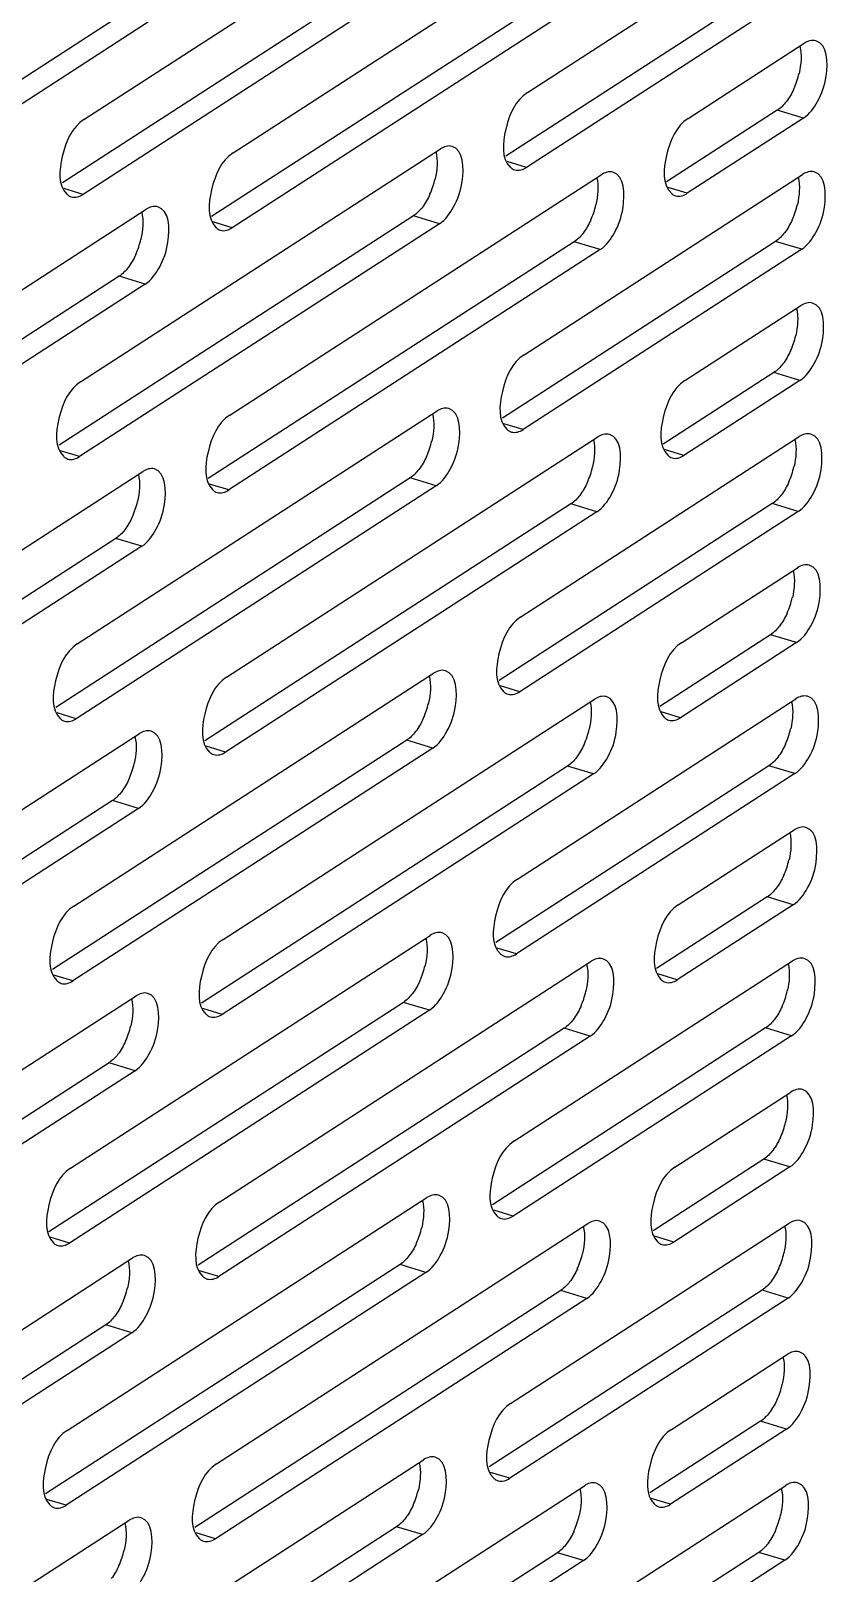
# Model space of a CAD drawing. Header units: millimetres. Extents: x -177 to 18421, y -5017 to 3255.
# Drawn here: x 13107.81 to 13117.36, y 1989.06 to 2007.55 of the extents above; entities that cross this region are included whole.
import ezdxf

# ---------------------------------------------------------------- set-up
doc = ezdxf.new("R2010")
doc.units = ezdxf.units.MM
doc.header["$LTSCALE"] = 46.255
doc.layers.get('0').update_dxf_attribs({"linetype": 'CONTINUOUS'})

msp = doc.modelspace()

# ---------------------------------------------------------------- linework, layer by layer
at = {"color": 3, "linetype": 'Continuous'}
for p, q in [((13108.448, 2006.485), (13112.757, 2009.276)), ((13110.235, 2006.084), (13114.683, 2008.965)), ((13113.759, 2006.808), (13117.095, 2008.969)), ((13112.746, 2008.378), (13108.437, 2005.587)), ((13114.671, 2008.067), (13110.223, 2005.186)), ((13117.084, 2008.071), (13113.748, 2005.911)), ((13109.221, 2007.654), (13105.607, 2005.313)), ((13115.685, 2006.498), (13117.075, 2007.398)), ((13117.064, 2006.5), (13115.674, 2005.6)), ((13108.408, 2003.342), (13112.717, 2006.133)), ((13110.195, 2002.942), (13114.643, 2005.822)), ((13113.719, 2003.666), (13117.055, 2005.827)), ((13105.578, 2003.068), (13109.192, 2005.409)), ((13112.705, 2005.235), (13108.396, 2002.445)), ((13114.631, 2004.925), (13110.183, 2002.044)), ((13117.044, 2004.929), (13113.708, 2002.768)), ((13109.181, 2004.511), (13105.567, 2002.17)), ((13115.645, 2003.355), (13117.035, 2004.255)), ((13117.023, 2003.357), (13115.633, 2002.457)), ((13108.368, 2000.2), (13112.677, 2002.991)), ((13110.154, 1999.799), (13114.602, 2002.68)), ((13113.679, 2000.523), (13117.015, 2002.684)), ((13105.538, 1999.926), (13109.152, 2002.266)), ((13112.665, 2002.093), (13108.356, 1999.302)), ((13114.591, 2001.782), (13110.143, 1998.901)), ((13117.003, 2001.786), (13113.667, 1999.626)), ((13109.141, 2001.369), (13105.527, 1999.028)), ((13115.605, 2000.213), (13116.995, 2001.113)), ((13116.983, 2000.215), (13115.593, 1999.315)), ((13108.327, 1997.057), (13112.636, 1999.848)), ((13110.114, 1996.657), (13114.562, 1999.537)), ((13113.639, 1997.381), (13116.975, 1999.542)), ((13105.498, 1996.783), (13109.112, 1999.124)), ((13112.625, 1998.95), (13108.316, 1996.16)), ((13114.551, 1998.64), (13110.103, 1995.759)), ((13116.963, 1998.644), (13113.627, 1996.483)), ((13109.1, 1998.226), (13105.486, 1995.885)), ((13115.564, 1997.07), (13116.954, 1997.97)), ((13116.943, 1997.072), (13115.553, 1996.172)), ((13108.287, 1993.915), (13112.596, 1996.706)), ((13110.074, 1993.514), (13114.522, 1996.395)), ((13113.598, 1994.238), (13116.934, 1996.399)), ((13105.458, 1993.641), (13109.072, 1995.981)), ((13112.585, 1995.808), (13108.276, 1993.017)), ((13114.51, 1995.497), (13110.062, 1992.616)), ((13116.923, 1995.501), (13113.587, 1993.341)), ((13109.06, 1995.084), (13105.446, 1992.743)), ((13115.524, 1993.928), (13116.914, 1994.828)), ((13116.903, 1993.93), (13115.513, 1993.03)), ((13108.247, 1990.772), (13112.556, 1993.563)), ((13110.034, 1990.372), (13114.482, 1993.252)), ((13113.558, 1991.096), (13116.894, 1993.257)), ((13105.417, 1990.498), (13109.031, 1992.839)), ((13112.544, 1992.665), (13108.235, 1989.875)), ((13114.47, 1992.355), (13110.022, 1989.474)), ((13116.883, 1992.359), (13113.547, 1990.198)), ((13109.02, 1991.941), (13105.406, 1989.6)), ((13115.484, 1990.785), (13116.874, 1991.685)), ((13116.862, 1990.787), (13115.472, 1989.887)), ((13108.206, 1987.63), (13112.516, 1990.421)), ((13109.993, 1987.229), (13114.441, 1990.11)), ((13113.518, 1987.953), (13116.854, 1990.114)), ((13105.377, 1987.356), (13108.991, 1989.696)), ((13112.504, 1989.523), (13108.195, 1986.732)), ((13114.43, 1989.212), (13109.982, 1986.331)), ((13116.842, 1989.216), (13113.506, 1987.056))]:
    msp.add_line(p, q, dxfattribs=at)
at = {"color": 7, "linetype": 'Continuous'}
for p, q in [((13112.434, 2008.473), (13108.189, 2005.724)), ((13114.36, 2008.162), (13109.976, 2005.323)), ((13116.772, 2008.166), (13113.501, 2006.047)), ((13108.91, 2007.749), (13105.36, 2005.45)), ((13116.752, 2006.595), (13115.426, 2005.736)), ((13117.064, 2006.5), (13116.752, 2006.595)), ((13113.748, 2005.911), (13113.517, 2005.981)), ((13108.437, 2005.587), (13108.205, 2005.658)), ((13115.674, 2005.6), (13115.443, 2005.67)), ((13112.394, 2005.33), (13108.149, 2002.581)), ((13110.223, 2005.186), (13109.992, 2005.257)), ((13112.705, 2005.235), (13112.394, 2005.33)), ((13114.32, 2005.02), (13109.936, 2002.18)), ((13116.732, 2005.024), (13113.46, 2002.905)), ((13114.631, 2004.925), (13114.32, 2005.02)), ((13117.044, 2004.929), (13116.732, 2005.024)), ((13108.869, 2004.606), (13105.32, 2002.307)), ((13109.181, 2004.511), (13108.869, 2004.606)), ((13116.712, 2003.452), (13115.386, 2002.594)), ((13117.023, 2003.357), (13116.712, 2003.452)), ((13113.708, 2002.768), (13113.476, 2002.839)), ((13108.396, 2002.445), (13108.165, 2002.515)), ((13115.633, 2002.457), (13115.402, 2002.528)), ((13112.353, 2002.188), (13108.109, 1999.439)), ((13110.183, 2002.044), (13109.952, 2002.114)), ((13112.665, 2002.093), (13112.353, 2002.188)), ((13114.279, 2001.877), (13109.896, 1999.038)), ((13116.692, 2001.881), (13113.42, 1999.762)), ((13114.591, 2001.782), (13114.279, 2001.877)), ((13117.003, 2001.786), (13116.692, 2001.881)), ((13108.829, 2001.464), (13105.279, 1999.165)), ((13109.141, 2001.369), (13108.829, 2001.464)), ((13116.672, 2000.31), (13115.346, 1999.451)), ((13116.983, 2000.215), (13116.672, 2000.31)), ((13113.667, 1999.626), (13113.436, 1999.696)), ((13108.356, 1999.302), (13108.125, 1999.373)), ((13115.593, 1999.315), (13115.362, 1999.385)), ((13112.313, 1999.045), (13108.069, 1996.296)), ((13110.143, 1998.901), (13109.912, 1998.972)), ((13112.625, 1998.95), (13112.313, 1999.045)), ((13114.239, 1998.735), (13109.855, 1995.895)), ((13116.651, 1998.739), (13113.38, 1996.62)), ((13114.551, 1998.64), (13114.239, 1998.735)), ((13116.963, 1998.644), (13116.651, 1998.739)), ((13108.789, 1998.321), (13105.239, 1996.022)), ((13109.1, 1998.226), (13108.789, 1998.321)), ((13116.631, 1997.167), (13115.306, 1996.309)), ((13116.943, 1997.072), (13116.631, 1997.167)), ((13113.627, 1996.483), (13113.396, 1996.554)), ((13108.316, 1996.16), (13108.085, 1996.23)), ((13115.553, 1996.172), (13115.322, 1996.243)), ((13112.273, 1995.903), (13108.028, 1993.154)), ((13110.103, 1995.759), (13109.871, 1995.829)), ((13112.585, 1995.808), (13112.273, 1995.903)), ((13114.199, 1995.592), (13109.815, 1992.753)), ((13116.611, 1995.596), (13113.34, 1993.477)), ((13114.51, 1995.497), (13114.199, 1995.592)), ((13116.923, 1995.501), (13116.611, 1995.596)), ((13108.748, 1995.179), (13105.199, 1992.88)), ((13109.06, 1995.084), (13108.748, 1995.179)), ((13116.591, 1994.025), (13115.265, 1993.166)), ((13116.903, 1993.93), (13116.591, 1994.025)), ((13113.587, 1993.341), (13113.356, 1993.411)), ((13108.276, 1993.017), (13108.044, 1993.088)), ((13115.513, 1993.03), (13115.281, 1993.1)), ((13112.233, 1992.76), (13107.988, 1990.011)), ((13110.062, 1992.616), (13109.831, 1992.687)), ((13112.544, 1992.665), (13112.233, 1992.76)), ((13114.159, 1992.45), (13109.775, 1989.61)), ((13116.571, 1992.454), (13113.299, 1990.335)), ((13114.47, 1992.355), (13114.159, 1992.45)), ((13116.883, 1992.359), (13116.571, 1992.454)), ((13108.708, 1992.036), (13105.159, 1989.737)), ((13109.02, 1991.941), (13108.708, 1992.036)), ((13116.551, 1990.882), (13115.225, 1990.024)), ((13116.862, 1990.787), (13116.551, 1990.882)), ((13113.547, 1990.198), (13113.315, 1990.269)), ((13108.235, 1989.875), (13108.004, 1989.945)), ((13115.472, 1989.887), (13115.241, 1989.958)), ((13112.192, 1989.618), (13107.948, 1986.869)), ((13110.022, 1989.474), (13109.791, 1989.544)), ((13112.504, 1989.523), (13112.192, 1989.618)), ((13114.118, 1989.307), (13109.735, 1986.468)), ((13116.531, 1989.311), (13113.259, 1987.192)), ((13114.43, 1989.212), (13114.118, 1989.307)), ((13116.842, 1989.216), (13116.531, 1989.311))]:
    msp.add_line(p, q, dxfattribs=at)
for centre in [(13116.043, 2007.262), (13111.684, 2005.997), (13113.61, 2005.686), (13116.023, 2005.691), (13108.16, 2005.273), (13116.003, 2004.119), (13111.644, 2002.855), (13113.57, 2002.544), (13115.982, 2002.548), (13108.12, 2002.13), (13115.962, 2000.977), (13111.604, 1999.712), (13113.53, 1999.401), (13115.942, 1999.406), (13108.08, 1998.988), (13115.922, 1997.834), (13111.564, 1996.57), (13113.49, 1996.259), (13115.902, 1996.263), (13108.039, 1995.845), (13115.882, 1994.692), (13111.523, 1993.427), (13113.449, 1993.116), (13115.862, 1993.121), (13107.999, 1992.703), (13115.842, 1991.549), (13111.483, 1990.285), (13113.409, 1989.974), (13115.821, 1989.978), (13107.959, 1989.56)]:
    msp.add_arc(centre, 0.995, 335.7867, 347.0244, dxfattribs=at)
at = {"color": 3, "linetype": 'Continuous'}
for points, knots in [([(13117.064, 2006.5), (13117.138, 2006.548), (13117.257, 2006.719), (13117.365, 2007.011), (13117.355, 2007.385), (13117.215, 2007.427)], [0, 0, 0, 0, 0.257826, 0.570702, 1, 1, 1, 1]), ([(13113.759, 2006.808), (13113.615, 2006.715), (13113.478, 2006.406), (13113.445, 2006.021), (13113.553, 2005.915)], [0, 0, 0, 0, 0.531434, 1, 1, 1, 1]), ([(13108.448, 2006.485), (13108.304, 2006.392), (13108.167, 2006.082), (13108.134, 2005.698), (13108.242, 2005.591)], [0, 0, 0, 0, 0.531434, 1, 1, 1, 1]), ([(13115.685, 2006.498), (13115.541, 2006.404), (13115.404, 2006.095), (13115.371, 2005.71), (13115.479, 2005.604)], [0, 0, 0, 0, 0.531434, 1, 1, 1, 1]), ([(13110.235, 2006.084), (13110.091, 2005.991), (13109.954, 2005.681), (13109.921, 2005.297), (13110.029, 2005.19)], [0, 0, 0, 0, 0.531434, 1, 1, 1, 1]), ([(13112.705, 2005.235), (13112.779, 2005.283), (13112.899, 2005.455), (13113.006, 2005.747), (13112.997, 2006.12), (13112.857, 2006.163)], [0, 0, 0, 0, 0.257826, 0.570702, 1, 1, 1, 1]), ([(13113.553, 2005.915), (13113.561, 2005.907), (13113.578, 2005.893), (13113.598, 2005.884), (13113.608, 2005.881)], [0, 0, 0, 0, 0.511486, 1, 1, 1, 1]), ([(13114.631, 2004.925), (13114.705, 2004.972), (13114.825, 2005.144), (13114.932, 2005.436), (13114.923, 2005.809), (13114.783, 2005.852)], [0, 0, 0, 0, 0.257826, 0.570702, 1, 1, 1, 1]), ([(13117.044, 2004.929), (13117.117, 2004.977), (13117.237, 2005.148), (13117.344, 2005.44), (13117.335, 2005.813), (13117.195, 2005.856)], [0, 0, 0, 0, 0.257826, 0.570702, 1, 1, 1, 1]), ([(13108.242, 2005.591), (13108.25, 2005.584), (13108.267, 2005.57), (13108.287, 2005.561), (13108.297, 2005.558)], [0, 0, 0, 0, 0.511486, 1, 1, 1, 1]), ([(13115.479, 2005.604), (13115.487, 2005.596), (13115.504, 2005.582), (13115.524, 2005.573), (13115.534, 2005.57)], [0, 0, 0, 0, 0.511486, 1, 1, 1, 1]), ([(13109.181, 2004.511), (13109.255, 2004.559), (13109.374, 2004.73), (13109.482, 2005.022), (13109.472, 2005.396), (13109.332, 2005.438)], [0, 0, 0, 0, 0.257826, 0.570702, 1, 1, 1, 1]), ([(13110.029, 2005.19), (13110.036, 2005.183), (13110.054, 2005.169), (13110.073, 2005.16), (13110.084, 2005.157)], [0, 0, 0, 0, 0.511486, 1, 1, 1, 1]), ([(13117.023, 2003.357), (13117.097, 2003.405), (13117.217, 2003.577), (13117.324, 2003.869), (13117.315, 2004.242), (13117.175, 2004.285)], [0, 0, 0, 0, 0.257826, 0.570702, 1, 1, 1, 1]), ([(13113.719, 2003.666), (13113.575, 2003.573), (13113.438, 2003.263), (13113.405, 2002.879), (13113.513, 2002.772)], [0, 0, 0, 0, 0.531434, 1, 1, 1, 1]), ([(13108.408, 2003.342), (13108.264, 2003.249), (13108.126, 2002.94), (13108.094, 2002.555), (13108.201, 2002.449)], [0, 0, 0, 0, 0.531434, 1, 1, 1, 1]), ([(13115.645, 2003.355), (13115.501, 2003.262), (13115.364, 2002.952), (13115.331, 2002.568), (13115.439, 2002.461)], [0, 0, 0, 0, 0.531434, 1, 1, 1, 1]), ([(13110.195, 2002.942), (13110.051, 2002.848), (13109.913, 2002.539), (13109.881, 2002.154), (13109.988, 2002.048)], [0, 0, 0, 0, 0.531434, 1, 1, 1, 1]), ([(13112.665, 2002.093), (13112.739, 2002.141), (13112.859, 2002.312), (13112.966, 2002.604), (13112.957, 2002.978), (13112.816, 2003.02)], [0, 0, 0, 0, 0.257826, 0.570702, 1, 1, 1, 1]), ([(13113.513, 2002.772), (13113.521, 2002.764), (13113.538, 2002.751), (13113.558, 2002.742), (13113.568, 2002.739)], [0, 0, 0, 0, 0.511486, 1, 1, 1, 1]), ([(13114.591, 2001.782), (13114.665, 2001.83), (13114.785, 2002.001), (13114.892, 2002.293), (13114.882, 2002.667), (13114.742, 2002.709)], [0, 0, 0, 0, 0.257826, 0.570702, 1, 1, 1, 1]), ([(13117.003, 2001.786), (13117.077, 2001.834), (13117.197, 2002.005), (13117.304, 2002.297), (13117.295, 2002.671), (13117.155, 2002.713)], [0, 0, 0, 0, 0.257826, 0.570702, 1, 1, 1, 1]), ([(13108.201, 2002.449), (13108.209, 2002.441), (13108.226, 2002.427), (13108.246, 2002.418), (13108.256, 2002.415)], [0, 0, 0, 0, 0.511486, 1, 1, 1, 1]), ([(13115.439, 2002.461), (13115.446, 2002.454), (13115.464, 2002.44), (13115.483, 2002.431), (13115.494, 2002.428)], [0, 0, 0, 0, 0.511486, 1, 1, 1, 1]), ([(13109.141, 2001.369), (13109.214, 2001.416), (13109.334, 2001.588), (13109.441, 2001.88), (13109.432, 2002.253), (13109.292, 2002.296)], [0, 0, 0, 0, 0.257826, 0.570702, 1, 1, 1, 1]), ([(13109.988, 2002.048), (13109.996, 2002.04), (13110.013, 2002.026), (13110.033, 2002.017), (13110.043, 2002.014)], [0, 0, 0, 0, 0.511486, 1, 1, 1, 1]), ([(13116.983, 2000.215), (13117.057, 2000.263), (13117.177, 2000.434), (13117.284, 2000.726), (13117.275, 2001.1), (13117.135, 2001.142)], [0, 0, 0, 0, 0.257826, 0.570702, 1, 1, 1, 1]), ([(13113.679, 2000.523), (13113.535, 2000.43), (13113.397, 2000.121), (13113.365, 1999.736), (13113.472, 1999.63)], [0, 0, 0, 0, 0.531434, 1, 1, 1, 1]), ([(13108.368, 2000.2), (13108.224, 2000.107), (13108.086, 1999.797), (13108.054, 1999.413), (13108.161, 1999.306)], [0, 0, 0, 0, 0.531434, 1, 1, 1, 1]), ([(13115.605, 2000.213), (13115.461, 2000.119), (13115.323, 1999.81), (13115.291, 1999.425), (13115.398, 1999.319)], [0, 0, 0, 0, 0.531434, 1, 1, 1, 1]), ([(13110.154, 1999.799), (13110.011, 1999.706), (13109.873, 1999.396), (13109.841, 1999.012), (13109.948, 1998.905)], [0, 0, 0, 0, 0.531434, 1, 1, 1, 1]), ([(13112.625, 1998.95), (13112.699, 1998.998), (13112.818, 1999.17), (13112.926, 1999.462), (13112.916, 1999.835), (13112.776, 1999.878)], [0, 0, 0, 0, 0.257826, 0.570702, 1, 1, 1, 1]), ([(13113.472, 1999.63), (13113.48, 1999.622), (13113.497, 1999.608), (13113.517, 1999.599), (13113.527, 1999.596)], [0, 0, 0, 0, 0.511486, 1, 1, 1, 1]), ([(13114.551, 1998.64), (13114.625, 1998.687), (13114.744, 1998.859), (13114.852, 1999.151), (13114.842, 1999.524), (13114.702, 1999.567)], [0, 0, 0, 0, 0.257826, 0.570702, 1, 1, 1, 1]), ([(13116.963, 1998.644), (13117.037, 1998.692), (13117.157, 1998.863), (13117.264, 1999.155), (13117.255, 1999.528), (13117.114, 1999.571)], [0, 0, 0, 0, 0.257826, 0.570702, 1, 1, 1, 1]), ([(13108.161, 1999.306), (13108.169, 1999.299), (13108.186, 1999.285), (13108.206, 1999.276), (13108.216, 1999.273)], [0, 0, 0, 0, 0.511486, 1, 1, 1, 1]), ([(13115.398, 1999.319), (13115.406, 1999.311), (13115.423, 1999.297), (13115.443, 1999.288), (13115.453, 1999.285)], [0, 0, 0, 0, 0.511486, 1, 1, 1, 1]), ([(13109.1, 1998.226), (13109.174, 1998.274), (13109.294, 1998.445), (13109.401, 1998.737), (13109.392, 1999.111), (13109.252, 1999.153)], [0, 0, 0, 0, 0.257826, 0.570702, 1, 1, 1, 1]), ([(13109.948, 1998.905), (13109.956, 1998.898), (13109.973, 1998.884), (13109.993, 1998.875), (13110.003, 1998.872)], [0, 0, 0, 0, 0.511486, 1, 1, 1, 1]), ([(13116.943, 1997.072), (13117.017, 1997.12), (13117.137, 1997.292), (13117.244, 1997.584), (13117.234, 1997.957), (13117.094, 1998)], [0, 0, 0, 0, 0.257826, 0.570702, 1, 1, 1, 1]), ([(13113.639, 1997.381), (13113.495, 1997.288), (13113.357, 1996.978), (13113.325, 1996.594), (13113.432, 1996.487)], [0, 0, 0, 0, 0.531434, 1, 1, 1, 1]), ([(13108.327, 1997.057), (13108.183, 1996.964), (13108.046, 1996.655), (13108.013, 1996.27), (13108.121, 1996.164)], [0, 0, 0, 0, 0.531434, 1, 1, 1, 1]), ([(13115.564, 1997.07), (13115.421, 1996.977), (13115.283, 1996.667), (13115.251, 1996.283), (13115.358, 1996.176)], [0, 0, 0, 0, 0.531434, 1, 1, 1, 1]), ([(13110.114, 1996.657), (13109.97, 1996.563), (13109.833, 1996.254), (13109.8, 1995.869), (13109.908, 1995.763)], [0, 0, 0, 0, 0.531434, 1, 1, 1, 1]), ([(13112.585, 1995.808), (13112.658, 1995.856), (13112.778, 1996.027), (13112.885, 1996.319), (13112.876, 1996.693), (13112.736, 1996.735)], [0, 0, 0, 0, 0.257826, 0.570702, 1, 1, 1, 1]), ([(13113.432, 1996.487), (13113.44, 1996.48), (13113.457, 1996.466), (13113.477, 1996.457), (13113.487, 1996.454)], [0, 0, 0, 0, 0.511486, 1, 1, 1, 1]), ([(13114.51, 1995.497), (13114.584, 1995.545), (13114.704, 1995.716), (13114.811, 1996.008), (13114.802, 1996.382), (13114.662, 1996.424)], [0, 0, 0, 0, 0.257826, 0.570702, 1, 1, 1, 1]), ([(13116.923, 1995.501), (13116.997, 1995.549), (13117.116, 1995.72), (13117.224, 1996.012), (13117.214, 1996.386), (13117.074, 1996.428)], [0, 0, 0, 0, 0.257826, 0.570702, 1, 1, 1, 1]), ([(13108.121, 1996.164), (13108.129, 1996.156), (13108.146, 1996.142), (13108.166, 1996.133), (13108.176, 1996.13)], [0, 0, 0, 0, 0.511486, 1, 1, 1, 1]), ([(13115.358, 1996.176), (13115.366, 1996.169), (13115.383, 1996.155), (13115.403, 1996.146), (13115.413, 1996.143)], [0, 0, 0, 0, 0.511486, 1, 1, 1, 1]), ([(13109.06, 1995.084), (13109.134, 1995.131), (13109.254, 1995.303), (13109.361, 1995.595), (13109.352, 1995.968), (13109.212, 1996.011)], [0, 0, 0, 0, 0.257826, 0.570702, 1, 1, 1, 1]), ([(13109.908, 1995.763), (13109.916, 1995.755), (13109.933, 1995.741), (13109.953, 1995.732), (13109.963, 1995.729)], [0, 0, 0, 0, 0.511486, 1, 1, 1, 1]), ([(13116.903, 1993.93), (13116.977, 1993.978), (13117.096, 1994.149), (13117.204, 1994.441), (13117.194, 1994.815), (13117.054, 1994.857)], [0, 0, 0, 0, 0.257826, 0.570702, 1, 1, 1, 1]), ([(13113.598, 1994.238), (13113.454, 1994.145), (13113.317, 1993.836), (13113.284, 1993.451), (13113.392, 1993.345)], [0, 0, 0, 0, 0.531434, 1, 1, 1, 1]), ([(13108.287, 1993.915), (13108.143, 1993.822), (13108.006, 1993.512), (13107.973, 1993.128), (13108.081, 1993.021)], [0, 0, 0, 0, 0.531434, 1, 1, 1, 1]), ([(13115.524, 1993.928), (13115.38, 1993.834), (13115.243, 1993.525), (13115.21, 1993.14), (13115.318, 1993.034)], [0, 0, 0, 0, 0.531434, 1, 1, 1, 1]), ([(13110.074, 1993.514), (13109.93, 1993.421), (13109.792, 1993.111), (13109.76, 1992.727), (13109.868, 1992.62)], [0, 0, 0, 0, 0.531434, 1, 1, 1, 1]), ([(13112.544, 1992.665), (13112.618, 1992.713), (13112.738, 1992.885), (13112.845, 1993.177), (13112.836, 1993.55), (13112.696, 1993.593)], [0, 0, 0, 0, 0.257826, 0.570702, 1, 1, 1, 1]), ([(13113.392, 1993.345), (13113.4, 1993.337), (13113.417, 1993.323), (13113.437, 1993.314), (13113.447, 1993.311)], [0, 0, 0, 0, 0.511486, 1, 1, 1, 1]), ([(13114.47, 1992.355), (13114.544, 1992.402), (13114.664, 1992.574), (13114.771, 1992.866), (13114.762, 1993.239), (13114.622, 1993.282)], [0, 0, 0, 0, 0.257826, 0.570702, 1, 1, 1, 1]), ([(13116.883, 1992.359), (13116.956, 1992.407), (13117.076, 1992.578), (13117.183, 1992.87), (13117.174, 1993.243), (13117.034, 1993.286)], [0, 0, 0, 0, 0.257826, 0.570702, 1, 1, 1, 1]), ([(13108.081, 1993.021), (13108.088, 1993.014), (13108.106, 1993), (13108.126, 1992.991), (13108.136, 1992.988)], [0, 0, 0, 0, 0.511486, 1, 1, 1, 1]), ([(13115.318, 1993.034), (13115.326, 1993.026), (13115.343, 1993.012), (13115.363, 1993.003), (13115.373, 1993)], [0, 0, 0, 0, 0.511486, 1, 1, 1, 1]), ([(13109.02, 1991.941), (13109.094, 1991.989), (13109.213, 1992.16), (13109.321, 1992.452), (13109.311, 1992.826), (13109.171, 1992.868)], [0, 0, 0, 0, 0.257826, 0.570702, 1, 1, 1, 1]), ([(13109.868, 1992.62), (13109.875, 1992.613), (13109.892, 1992.599), (13109.912, 1992.59), (13109.923, 1992.587)], [0, 0, 0, 0, 0.511486, 1, 1, 1, 1]), ([(13116.862, 1990.787), (13116.936, 1990.835), (13117.056, 1991.007), (13117.163, 1991.299), (13117.154, 1991.672), (13117.014, 1991.715)], [0, 0, 0, 0, 0.257826, 0.570702, 1, 1, 1, 1]), ([(13113.558, 1991.096), (13113.414, 1991.003), (13113.277, 1990.693), (13113.244, 1990.309), (13113.352, 1990.202)], [0, 0, 0, 0, 0.531434, 1, 1, 1, 1]), ([(13108.247, 1990.772), (13108.103, 1990.679), (13107.965, 1990.37), (13107.933, 1989.985), (13108.04, 1989.879)], [0, 0, 0, 0, 0.531434, 1, 1, 1, 1]), ([(13115.484, 1990.785), (13115.34, 1990.692), (13115.203, 1990.382), (13115.17, 1989.998), (13115.278, 1989.891)], [0, 0, 0, 0, 0.531434, 1, 1, 1, 1]), ([(13110.034, 1990.372), (13109.89, 1990.278), (13109.752, 1989.969), (13109.72, 1989.584), (13109.827, 1989.478)], [0, 0, 0, 0, 0.531434, 1, 1, 1, 1]), ([(13112.504, 1989.523), (13112.578, 1989.571), (13112.698, 1989.742), (13112.805, 1990.034), (13112.796, 1990.408), (13112.655, 1990.45)], [0, 0, 0, 0, 0.257826, 0.570702, 1, 1, 1, 1]), ([(13113.352, 1990.202), (13113.36, 1990.195), (13113.377, 1990.181), (13113.397, 1990.172), (13113.407, 1990.169)], [0, 0, 0, 0, 0.511486, 1, 1, 1, 1]), ([(13114.43, 1989.212), (13114.504, 1989.26), (13114.623, 1989.431), (13114.731, 1989.723), (13114.721, 1990.097), (13114.581, 1990.139)], [0, 0, 0, 0, 0.257826, 0.570702, 1, 1, 1, 1]), ([(13116.842, 1989.216), (13116.916, 1989.264), (13117.036, 1989.435), (13117.143, 1989.727), (13117.134, 1990.101), (13116.994, 1990.143)], [0, 0, 0, 0, 0.257826, 0.570702, 1, 1, 1, 1]), ([(13108.04, 1989.879), (13108.048, 1989.871), (13108.065, 1989.857), (13108.085, 1989.848), (13108.095, 1989.845)], [0, 0, 0, 0, 0.511486, 1, 1, 1, 1]), ([(13115.278, 1989.891), (13115.285, 1989.884), (13115.302, 1989.87), (13115.322, 1989.861), (13115.333, 1989.858)], [0, 0, 0, 0, 0.511486, 1, 1, 1, 1]), ([(13108.98, 1988.799), (13109.053, 1988.846), (13109.173, 1989.018), (13109.28, 1989.31), (13109.271, 1989.683), (13109.131, 1989.726)], [0, 0, 0, 0, 0.257826, 0.570702, 1, 1, 1, 1]), ([(13109.827, 1989.478), (13109.835, 1989.47), (13109.852, 1989.456), (13109.872, 1989.447), (13109.882, 1989.444)], [0, 0, 0, 0, 0.511486, 1, 1, 1, 1])]:
    msp.add_open_spline(points, degree=3, knots=knots, dxfattribs=at)
for points in [[(13117.215, 2007.427), (13117.17, 2007.441), (13117.115, 2007.424), (13117.075, 2007.398)], [(13112.857, 2006.163), (13112.811, 2006.177), (13112.757, 2006.159), (13112.717, 2006.133)], [(13113.608, 2005.881), (13113.654, 2005.867), (13113.708, 2005.885), (13113.748, 2005.911)], [(13114.783, 2005.852), (13114.737, 2005.866), (13114.683, 2005.848), (13114.643, 2005.822)], [(13117.195, 2005.856), (13117.149, 2005.87), (13117.095, 2005.852), (13117.055, 2005.827)], [(13108.297, 2005.558), (13108.342, 2005.544), (13108.397, 2005.561), (13108.437, 2005.587)], [(13115.534, 2005.57), (13115.579, 2005.556), (13115.634, 2005.574), (13115.674, 2005.6)], [(13109.332, 2005.438), (13109.287, 2005.452), (13109.232, 2005.435), (13109.192, 2005.409)], [(13110.084, 2005.157), (13110.129, 2005.143), (13110.183, 2005.16), (13110.223, 2005.186)], [(13117.175, 2004.285), (13117.129, 2004.299), (13117.075, 2004.281), (13117.035, 2004.255)], [(13112.816, 2003.02), (13112.771, 2003.034), (13112.717, 2003.017), (13112.677, 2002.991)], [(13113.568, 2002.739), (13113.613, 2002.725), (13113.668, 2002.742), (13113.708, 2002.768)], [(13114.742, 2002.709), (13114.697, 2002.723), (13114.642, 2002.706), (13114.602, 2002.68)], [(13117.155, 2002.713), (13117.109, 2002.727), (13117.055, 2002.71), (13117.015, 2002.684)], [(13108.256, 2002.415), (13108.302, 2002.401), (13108.356, 2002.419), (13108.396, 2002.445)], [(13115.494, 2002.428), (13115.539, 2002.414), (13115.593, 2002.431), (13115.633, 2002.457)], [(13109.292, 2002.296), (13109.246, 2002.31), (13109.192, 2002.292), (13109.152, 2002.266)], [(13110.043, 2002.014), (13110.089, 2002), (13110.143, 2002.018), (13110.183, 2002.044)], [(13117.135, 2001.142), (13117.089, 2001.156), (13117.035, 2001.139), (13116.995, 2001.113)], [(13112.776, 1999.878), (13112.731, 1999.892), (13112.676, 1999.874), (13112.636, 1999.848)], [(13113.527, 1999.596), (13113.573, 1999.582), (13113.627, 1999.6), (13113.667, 1999.626)], [(13114.702, 1999.567), (13114.656, 1999.581), (13114.602, 1999.563), (13114.562, 1999.537)], [(13117.114, 1999.571), (13117.069, 1999.585), (13117.015, 1999.567), (13116.975, 1999.542)], [(13108.216, 1999.273), (13108.262, 1999.259), (13108.316, 1999.276), (13108.356, 1999.302)], [(13115.453, 1999.285), (13115.499, 1999.271), (13115.553, 1999.289), (13115.593, 1999.315)], [(13109.252, 1999.153), (13109.206, 1999.167), (13109.152, 1999.15), (13109.112, 1999.124)], [(13110.003, 1998.872), (13110.049, 1998.858), (13110.103, 1998.875), (13110.143, 1998.901)], [(13117.094, 1998), (13117.049, 1998.014), (13116.994, 1997.996), (13116.954, 1997.97)], [(13112.736, 1996.735), (13112.69, 1996.749), (13112.636, 1996.732), (13112.596, 1996.706)], [(13113.487, 1996.454), (13113.533, 1996.44), (13113.587, 1996.457), (13113.627, 1996.483)], [(13114.662, 1996.424), (13114.616, 1996.438), (13114.562, 1996.421), (13114.522, 1996.395)], [(13117.074, 1996.428), (13117.029, 1996.442), (13116.974, 1996.425), (13116.934, 1996.399)], [(13108.176, 1996.13), (13108.221, 1996.116), (13108.276, 1996.134), (13108.316, 1996.16)], [(13115.413, 1996.143), (13115.459, 1996.129), (13115.513, 1996.146), (13115.553, 1996.172)], [(13109.212, 1996.011), (13109.166, 1996.025), (13109.112, 1996.007), (13109.072, 1995.981)], [(13109.963, 1995.729), (13110.008, 1995.715), (13110.063, 1995.733), (13110.103, 1995.759)], [(13117.054, 1994.857), (13117.008, 1994.871), (13116.954, 1994.854), (13116.914, 1994.828)], [(13112.696, 1993.593), (13112.65, 1993.607), (13112.596, 1993.589), (13112.556, 1993.563)], [(13113.447, 1993.311), (13113.493, 1993.297), (13113.547, 1993.315), (13113.587, 1993.341)], [(13114.622, 1993.282), (13114.576, 1993.296), (13114.522, 1993.278), (13114.482, 1993.252)], [(13117.034, 1993.286), (13116.988, 1993.3), (13116.934, 1993.282), (13116.894, 1993.257)], [(13108.136, 1992.988), (13108.181, 1992.974), (13108.236, 1992.991), (13108.276, 1993.017)], [(13115.373, 1993), (13115.418, 1992.986), (13115.473, 1993.004), (13115.513, 1993.03)], [(13109.171, 1992.868), (13109.126, 1992.882), (13109.071, 1992.865), (13109.031, 1992.839)], [(13109.923, 1992.587), (13109.968, 1992.573), (13110.022, 1992.59), (13110.062, 1992.616)], [(13117.014, 1991.715), (13116.968, 1991.729), (13116.914, 1991.711), (13116.874, 1991.685)], [(13112.655, 1990.45), (13112.61, 1990.464), (13112.556, 1990.447), (13112.516, 1990.421)], [(13113.407, 1990.169), (13113.452, 1990.155), (13113.507, 1990.172), (13113.547, 1990.198)], [(13114.581, 1990.139), (13114.536, 1990.153), (13114.481, 1990.136), (13114.441, 1990.11)], [(13116.994, 1990.143), (13116.948, 1990.157), (13116.894, 1990.14), (13116.854, 1990.114)], [(13108.095, 1989.845), (13108.141, 1989.831), (13108.195, 1989.849), (13108.235, 1989.875)], [(13115.333, 1989.858), (13115.378, 1989.844), (13115.432, 1989.861), (13115.472, 1989.887)], [(13109.131, 1989.726), (13109.085, 1989.74), (13109.031, 1989.722), (13108.991, 1989.696)], [(13109.882, 1989.444), (13109.928, 1989.43), (13109.982, 1989.448), (13110.022, 1989.474)]]:
    msp.add_open_spline(points, degree=3, dxfattribs=at)
at = {"color": 7, "linetype": 'Continuous'}
for points in [[(13117.022, 2007.364), (13117.047, 2007.259), (13117.037, 2007.144), (13117.012, 2007.038)], [(13116.95, 2006.854), (13116.926, 2006.799), (13116.896, 2006.746), (13116.859, 2006.698)], [(13116.859, 2006.698), (13116.829, 2006.659), (13116.794, 2006.622), (13116.752, 2006.595)], [(13112.663, 2006.1), (13112.689, 2005.994), (13112.679, 2005.88), (13112.654, 2005.774)], [(13114.589, 2005.789), (13114.615, 2005.683), (13114.604, 2005.569), (13114.58, 2005.463)], [(13117.001, 2005.793), (13117.027, 2005.688), (13117.017, 2005.573), (13116.992, 2005.467)], [(13112.592, 2005.589), (13112.567, 2005.534), (13112.537, 2005.481), (13112.501, 2005.433)], [(13109.139, 2005.375), (13109.164, 2005.27), (13109.154, 2005.155), (13109.13, 2005.049)], [(13112.501, 2005.433), (13112.47, 2005.394), (13112.435, 2005.357), (13112.394, 2005.33)], [(13114.518, 2005.278), (13114.493, 2005.223), (13114.463, 2005.17), (13114.426, 2005.123)], [(13116.93, 2005.283), (13116.905, 2005.228), (13116.875, 2005.175), (13116.839, 2005.127)], [(13114.426, 2005.123), (13114.396, 2005.083), (13114.361, 2005.046), (13114.32, 2005.02)], [(13116.839, 2005.127), (13116.809, 2005.088), (13116.773, 2005.051), (13116.732, 2005.024)], [(13109.068, 2004.865), (13109.043, 2004.81), (13109.013, 2004.757), (13108.976, 2004.709)], [(13108.976, 2004.709), (13108.946, 2004.67), (13108.911, 2004.633), (13108.869, 2004.606)], [(13116.981, 2004.222), (13117.007, 2004.116), (13116.997, 2004.002), (13116.972, 2003.896)], [(13116.91, 2003.711), (13116.885, 2003.656), (13116.855, 2003.603), (13116.819, 2003.556)], [(13116.819, 2003.556), (13116.789, 2003.516), (13116.753, 2003.479), (13116.712, 2003.452)], [(13112.623, 2002.957), (13112.649, 2002.852), (13112.638, 2002.737), (13112.614, 2002.631)], [(13114.549, 2002.646), (13114.574, 2002.541), (13114.564, 2002.426), (13114.54, 2002.321)], [(13116.961, 2002.651), (13116.987, 2002.545), (13116.977, 2002.431), (13116.952, 2002.325)], [(13112.552, 2002.447), (13112.527, 2002.392), (13112.497, 2002.339), (13112.46, 2002.291)], [(13109.099, 2002.233), (13109.124, 2002.127), (13109.114, 2002.013), (13109.089, 2001.907)], [(13112.46, 2002.291), (13112.43, 2002.252), (13112.395, 2002.215), (13112.353, 2002.188)], [(13114.478, 2002.136), (13114.453, 2002.081), (13114.423, 2002.028), (13114.386, 2001.98)], [(13116.89, 2002.14), (13116.865, 2002.085), (13116.835, 2002.032), (13116.799, 2001.984)], [(13114.386, 2001.98), (13114.356, 2001.941), (13114.321, 2001.904), (13114.279, 2001.877)], [(13116.799, 2001.984), (13116.768, 2001.945), (13116.733, 2001.908), (13116.692, 2001.881)], [(13109.027, 2001.722), (13109.003, 2001.667), (13108.972, 2001.614), (13108.936, 2001.567)], [(13108.936, 2001.567), (13108.906, 2001.527), (13108.871, 2001.49), (13108.829, 2001.464)], [(13116.941, 2001.079), (13116.967, 2000.974), (13116.956, 2000.859), (13116.932, 2000.753)], [(13116.87, 2000.569), (13116.845, 2000.514), (13116.815, 2000.461), (13116.778, 2000.413)], [(13116.778, 2000.413), (13116.748, 2000.374), (13116.713, 2000.337), (13116.672, 2000.31)], [(13112.583, 1999.815), (13112.608, 1999.709), (13112.598, 1999.595), (13112.574, 1999.489)], [(13114.509, 1999.504), (13114.534, 1999.398), (13114.524, 1999.284), (13114.499, 1999.178)], [(13116.921, 1999.508), (13116.947, 1999.403), (13116.936, 1999.288), (13116.912, 1999.182)], [(13112.511, 1999.304), (13112.487, 1999.249), (13112.457, 1999.196), (13112.42, 1999.148)], [(13109.058, 1999.09), (13109.084, 1998.985), (13109.074, 1998.87), (13109.049, 1998.764)], [(13112.42, 1999.148), (13112.39, 1999.109), (13112.355, 1999.072), (13112.313, 1999.045)], [(13114.437, 1998.993), (13114.413, 1998.938), (13114.382, 1998.885), (13114.346, 1998.838)], [(13116.85, 1998.998), (13116.825, 1998.943), (13116.795, 1998.89), (13116.758, 1998.842)], [(13114.346, 1998.838), (13114.316, 1998.798), (13114.281, 1998.761), (13114.239, 1998.735)], [(13116.758, 1998.842), (13116.728, 1998.803), (13116.693, 1998.766), (13116.651, 1998.739)], [(13108.987, 1998.58), (13108.962, 1998.525), (13108.932, 1998.472), (13108.896, 1998.424)], [(13108.896, 1998.424), (13108.865, 1998.385), (13108.83, 1998.348), (13108.789, 1998.321)], [(13116.901, 1997.937), (13116.926, 1997.831), (13116.916, 1997.717), (13116.892, 1997.611)], [(13116.83, 1997.426), (13116.805, 1997.371), (13116.775, 1997.318), (13116.738, 1997.271)], [(13116.738, 1997.271), (13116.708, 1997.231), (13116.673, 1997.194), (13116.631, 1997.167)], [(13112.542, 1996.672), (13112.568, 1996.567), (13112.558, 1996.452), (13112.533, 1996.346)], [(13114.468, 1996.361), (13114.494, 1996.256), (13114.484, 1996.141), (13114.459, 1996.036)], [(13116.881, 1996.366), (13116.906, 1996.26), (13116.896, 1996.146), (13116.872, 1996.04)], [(13112.471, 1996.162), (13112.446, 1996.107), (13112.416, 1996.054), (13112.38, 1996.006)], [(13109.018, 1995.948), (13109.044, 1995.842), (13109.033, 1995.728), (13109.009, 1995.622)], [(13112.38, 1996.006), (13112.35, 1995.967), (13112.314, 1995.93), (13112.273, 1995.903)], [(13114.397, 1995.851), (13114.372, 1995.796), (13114.342, 1995.743), (13114.306, 1995.695)], [(13116.809, 1995.855), (13116.785, 1995.8), (13116.755, 1995.747), (13116.718, 1995.699)], [(13114.306, 1995.695), (13114.275, 1995.656), (13114.24, 1995.619), (13114.199, 1995.592)], [(13116.718, 1995.699), (13116.688, 1995.66), (13116.653, 1995.623), (13116.611, 1995.596)], [(13108.947, 1995.437), (13108.922, 1995.382), (13108.892, 1995.329), (13108.855, 1995.282)], [(13108.855, 1995.282), (13108.825, 1995.242), (13108.79, 1995.205), (13108.748, 1995.179)], [(13116.861, 1994.794), (13116.886, 1994.689), (13116.876, 1994.574), (13116.851, 1994.468)], [(13116.789, 1994.284), (13116.765, 1994.229), (13116.734, 1994.176), (13116.698, 1994.128)], [(13116.698, 1994.128), (13116.668, 1994.089), (13116.633, 1994.052), (13116.591, 1994.025)], [(13112.502, 1993.53), (13112.528, 1993.424), (13112.517, 1993.31), (13112.493, 1993.204)], [(13114.428, 1993.219), (13114.454, 1993.113), (13114.443, 1992.999), (13114.419, 1992.893)], [(13116.84, 1993.223), (13116.866, 1993.118), (13116.856, 1993.003), (13116.831, 1992.897)], [(13112.431, 1993.019), (13112.406, 1992.964), (13112.376, 1992.911), (13112.339, 1992.863)], [(13108.978, 1992.805), (13109.003, 1992.7), (13108.993, 1992.585), (13108.969, 1992.479)], [(13112.339, 1992.863), (13112.309, 1992.824), (13112.274, 1992.787), (13112.233, 1992.76)], [(13114.357, 1992.708), (13114.332, 1992.653), (13114.302, 1992.6), (13114.265, 1992.553)], [(13116.769, 1992.713), (13116.744, 1992.658), (13116.714, 1992.605), (13116.678, 1992.557)], [(13114.265, 1992.553), (13114.235, 1992.513), (13114.2, 1992.476), (13114.159, 1992.45)], [(13116.678, 1992.557), (13116.648, 1992.518), (13116.612, 1992.481), (13116.571, 1992.454)], [(13108.906, 1992.295), (13108.882, 1992.24), (13108.852, 1992.187), (13108.815, 1992.139)], [(13108.815, 1992.139), (13108.785, 1992.1), (13108.75, 1992.063), (13108.708, 1992.036)], [(13116.82, 1991.652), (13116.846, 1991.546), (13116.836, 1991.432), (13116.811, 1991.326)], [(13116.749, 1991.141), (13116.724, 1991.086), (13116.694, 1991.033), (13116.658, 1990.986)], [(13116.658, 1990.986), (13116.627, 1990.946), (13116.592, 1990.909), (13116.551, 1990.882)], [(13112.462, 1990.387), (13112.488, 1990.282), (13112.477, 1990.167), (13112.453, 1990.061)], [(13114.388, 1990.076), (13114.413, 1989.971), (13114.403, 1989.856), (13114.379, 1989.751)], [(13116.8, 1990.081), (13116.826, 1989.975), (13116.816, 1989.861), (13116.791, 1989.755)], [(13112.391, 1989.877), (13112.366, 1989.822), (13112.336, 1989.769), (13112.299, 1989.721)], [(13108.937, 1989.663), (13108.963, 1989.557), (13108.953, 1989.443), (13108.928, 1989.337)], [(13112.299, 1989.721), (13112.269, 1989.682), (13112.234, 1989.645), (13112.192, 1989.618)], [(13114.317, 1989.566), (13114.292, 1989.511), (13114.262, 1989.458), (13114.225, 1989.41)], [(13116.729, 1989.57), (13116.704, 1989.515), (13116.674, 1989.462), (13116.637, 1989.414)], [(13114.225, 1989.41), (13114.195, 1989.371), (13114.16, 1989.334), (13114.118, 1989.307)], [(13116.637, 1989.414), (13116.607, 1989.375), (13116.572, 1989.338), (13116.531, 1989.311)], [(13108.866, 1989.152), (13108.841, 1989.097), (13108.811, 1989.044), (13108.775, 1988.997)]]:
    msp.add_open_spline(points, degree=3, dxfattribs=at)

doc.saveas('drawing.dxf')
